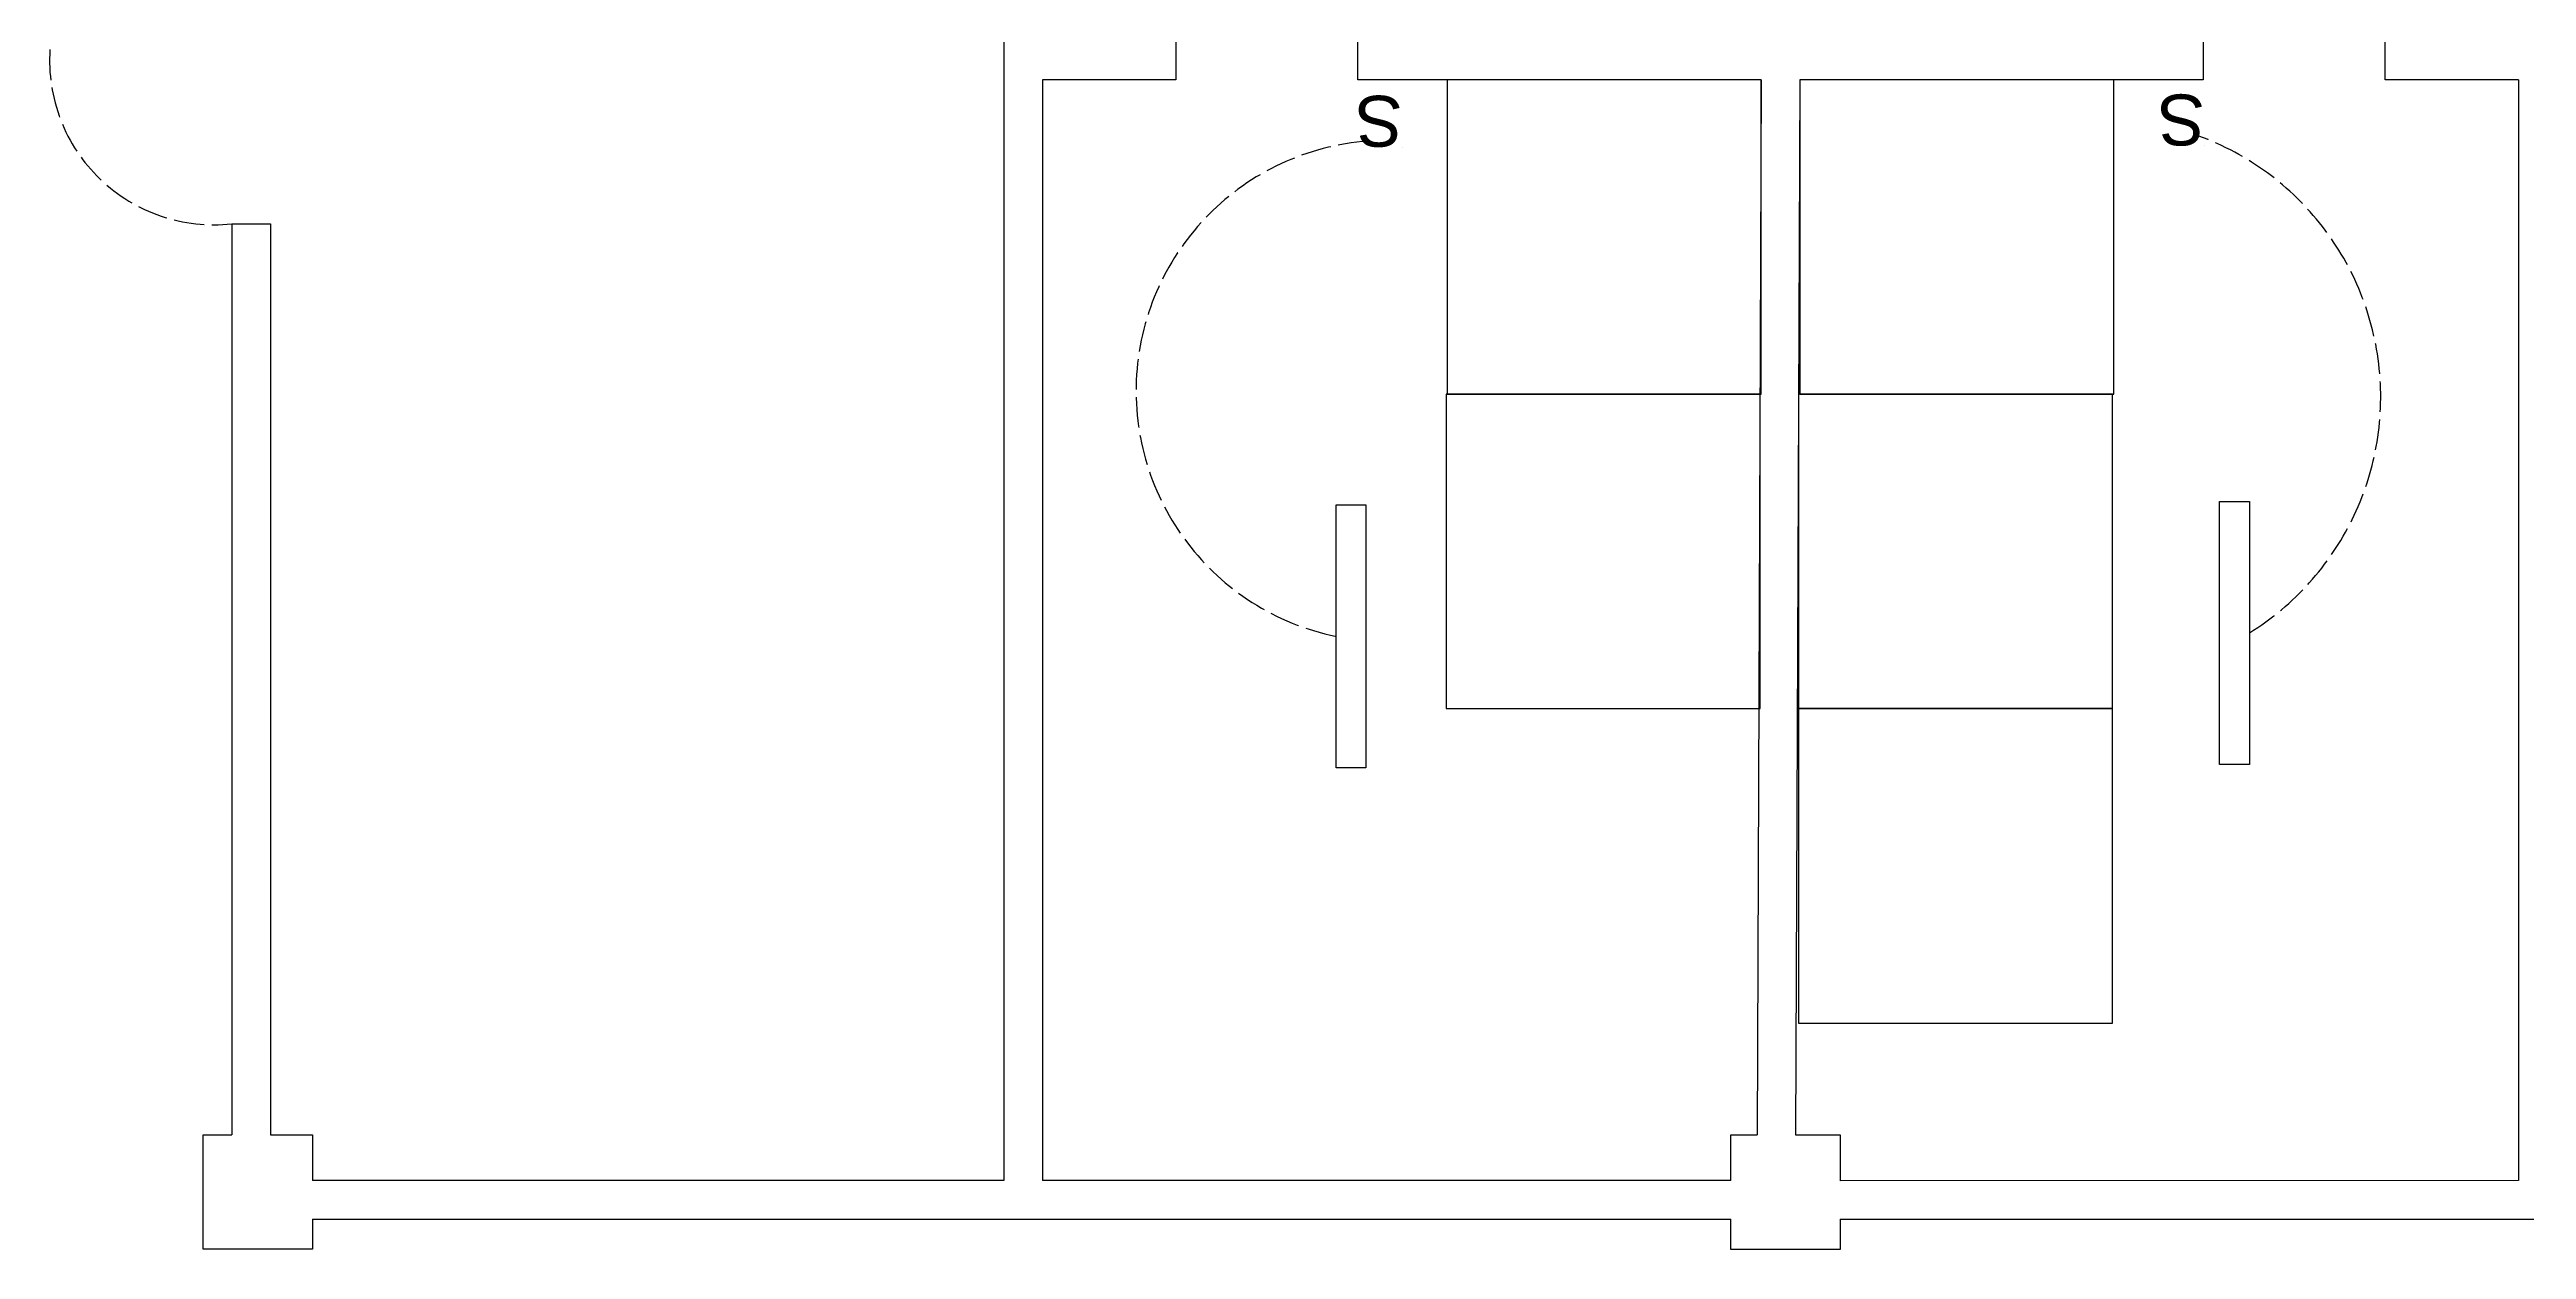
# Model space of a CAD drawing. Header units: centimetres. Extents: x 5373 to 12554, y -7923 to 4675.
# Drawn here: x 5373 to 6347, y -4896 to -4424 of the extents above; entities that cross this region are included whole.
import ezdxf

# ---------------------------------------------------------------- set-up
doc = ezdxf.new("R2010")
doc.units = ezdxf.units.CM
doc.linetypes.add('ACAD_ISO02W100', pattern=[15, 12, -3])
doc.linetypes.add('HIDDEN', pattern=[0.375, 0.25, -0.125])
doc.layers.add('ELCETRICAN HIDDEN', color=130, linetype='HIDDEN')
doc.layers.add('Electrical', color=50, linetype='Continuous')
doc.styles.get("Standard").update_dxf_attribs({"font": 'arial.ttf'})

msp = doc.modelspace()

# ---------------------------------------------------------------- linework, layer by layer
for p, q in [((5748.12, -4186.2), (5748.12, -4868.71)), ((5815.77, -4420.65), (5815.77, -4435.85)), ((5887.27, -4435.85), (5887.27, -4420.65)), ((6219.76, -4420.65), (6219.76, -4435.85)), ((6291.26, -4435.85), (6291.26, -4420.65)), ((5763.32, -4435.85), (5763.32, -4868.71)), ((5815.77, -4435.85), (5763.32, -4435.85)), ((6045.97, -4435.85), (5887.27, -4435.85)), ((6045.97, -4435.85), (6044.29, -4850.76)), ((6061.17, -4435.85), (6059.49, -4850.76)), ((6219.76, -4435.85), (6061.17, -4435.85)), ((6343.71, -4435.85), (6291.26, -4435.85)), ((6343.71, -4435.85), (6343.71, -4868.71)), ((6034, -4868.71), (5763.32, -4868.71)), ((6343.71, -4868.71), (6077, -4868.76)), ((5476.22, -4883.91), (6034, -4883.91)), ((6077, -4883.91), (6350, -4883.91))]:
    msp.add_line(p, q)
at = {"layer": 'Defpoints', "linetype": 'Continuous'}
for p, q in [((5444.52, -4492.48), (5444.52, -4850.71)), ((5444.52, -4492.48), (5459.72, -4492.48)), ((5459.72, -4492.48), (5459.72, -4850.71)), ((5748.12, -4868.71), (5476.22, -4868.71))]:
    msp.add_line(p, q, dxfattribs=at)
for points in [[(6045.97, -4435.85), (5922.5, -4435.85), (5922.5, -4559.48), (6045.97, -4559.48)], [(6184.64, -4435.85), (6061.17, -4435.85), (6061.17, -4559.48), (6184.64, -4559.48)], [(6045.47, -4559.48), (5922, -4559.48), (5922, -4683.12), (6045.47, -4683.12)], [(6184.14, -4559.48), (6060.67, -4559.48), (6060.67, -4683.12), (6184.14, -4683.12)], [(6184.14, -4683.12), (6060.67, -4683.12), (6060.67, -4806.75), (6184.14, -4806.75)]]:
    msp.add_lwpolyline(points, close=True, dxfattribs=at)
for points in [[(5476.22, -4883.91), (5476.22, -4895.71), (5433.22, -4895.71), (5433.22, -4850.71), (5444.52, -4850.71)], [(5459.72, -4850.71), (5476.22, -4850.71), (5476.22, -4868.71)], [(6034, -4868.71), (6034, -4850.76), (6044.29, -4850.76)], [(6059.49, -4850.76), (6077, -4850.76), (6077, -4868.76)], [(6077, -4883.91), (6077, -4895.76), (6034, -4895.76), (6034, -4883.91)]]:
    msp.add_lwpolyline(points, dxfattribs=at)
at = {"layer": 'Defpoints', "linetype": 'ACAD_ISO02W100'}
msp.add_arc((5437.46, -4428.29), 64.58, 176.17771, 276.27745, dxfattribs=at)
at = {"layer": 'ELCETRICAN HIDDEN', "linetype": 'ACAD_ISO02W100'}
for centre, radius, start, end in [((5898.63, -4558.23), 98.5, 94.15007, 258.37388), ((6180.27, -4560.54), 109.27, 301.84202, 69.80068)]:
    msp.add_arc(centre, radius, start, end, dxfattribs=at)
at = {"layer": 'Electrical', "linetype": 'Continuous'}
for points in [[(5890.5, -4602.98), (5890.5, -4706.44), (5878.78, -4706.44), (5878.78, -4602.98)], [(6237.92, -4601.64), (6237.92, -4705.09), (6226.2, -4705.09), (6226.2, -4601.64)]]:
    msp.add_lwpolyline(points, close=True, dxfattribs=at)

# ---------------------------------------------------------------- texts
at = {"layer": 'Electrical', "linetype": 'Continuous', "char_height": 0.2, "attachment_point": 1, "rotation": 180}
for insert in [(5905, -4462.5), (6220.5, -4462)]:
    msp.add_mtext_dynamic_manual_height_columns('s{\\H100x;\\PS}', width=14.7793, gutter_width=1, heights=[0], dxfattribs=dict(at, insert=insert))

doc.saveas('drawing.dxf')
